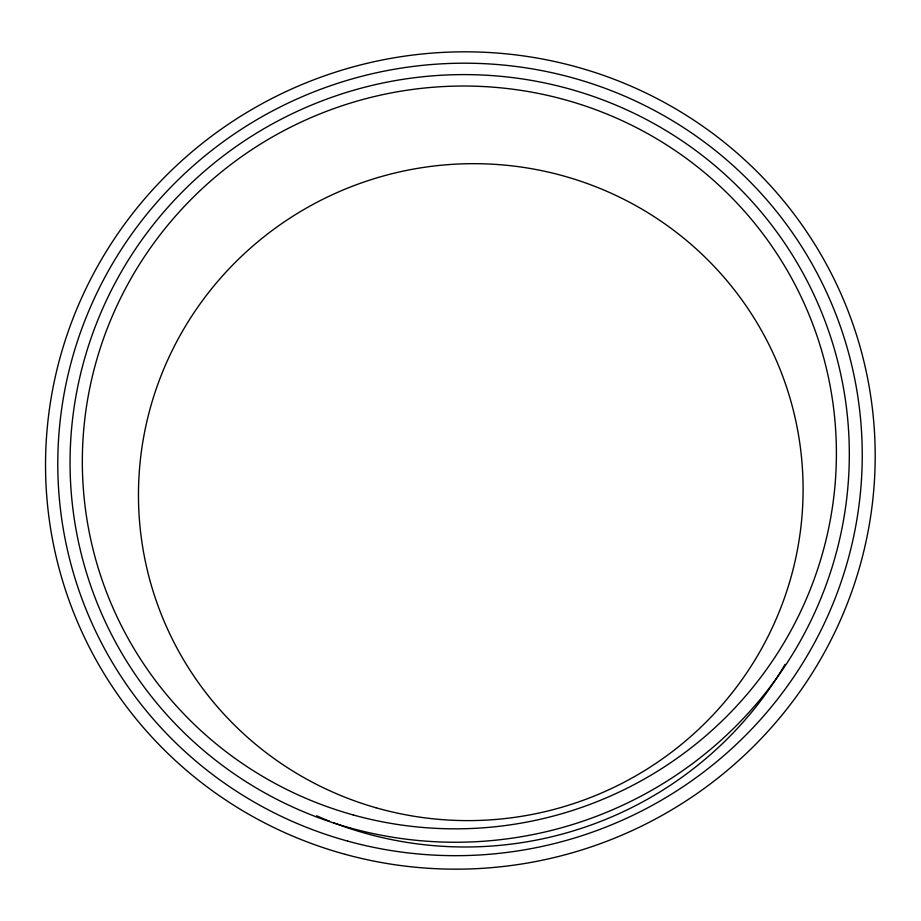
<?xml version="1.0" encoding="UTF-8"?>
<svg xmlns="http://www.w3.org/2000/svg" width="921" height="921" viewBox="0 0 921 921"><rect width="100%" height="100%" fill="white"/><g stroke="black" fill="none" stroke-linecap="round" stroke-linejoin="round"><path stroke-width="1.38" d="M785.06 664.386A366.903 361.285 -18.2 0 1 333.229 822.637M329.35 821.129A366.903 361.285 -18.2 0 1 316.582 815.787M345.191 854.331A415.567 407.922 -18.2 0 0 863.081 358.096A415.567 407.922 -18.2 0 0 172.837 169.05A415.567 407.922 -18.2 0 0 345.191 854.331M375.998 807.763A332.78 328.003 -18.2 0 0 794.006 413.103A332.78 328.003 -18.2 0 0 242.315 255.554A332.78 328.003 -18.2 0 0 375.998 807.763M353.157 814.935A377.714 370.714 -18.2 0 0 825.769 365.844A377.714 370.714 -18.2 0 0 199.155 191.522A377.714 370.714 -18.2 0 0 353.157 814.935M347.804 841.149A402.949 395.512 -18.2 0 0 850.636 360.687A402.949 395.512 -18.2 0 0 181.621 176.487A402.949 395.512 -18.2 0 0 347.804 841.149M350.464 828.025A390.331 383.113 -18.2 0 0 838.202 363.265A390.331 383.113 -18.2 0 0 190.394 183.981A390.331 383.113 -18.2 0 0 350.464 828.025"/></g></svg>
